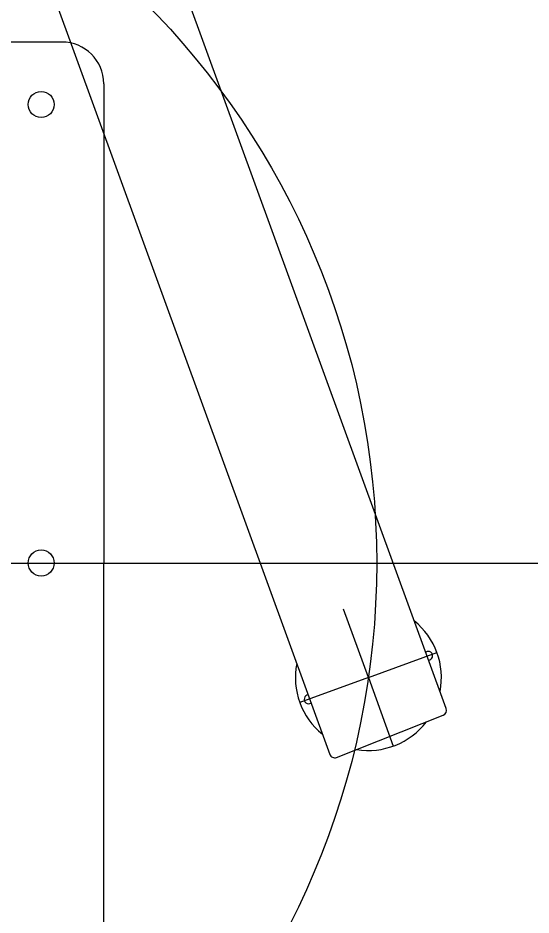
# Model space of a CAD drawing. Header units: inches. Extents: x -233729 to 737493, y -275239 to 196021.
# Drawn here: x 478421 to 478913, y 15718 to 16579 of the extents above; entities that cross this region are included whole.
import ezdxf

# ---------------------------------------------------------------- set-up
doc = ezdxf.new("R2010")
doc.units = ezdxf.units.IN
doc.header["$MEASUREMENT"] = 0
doc.layers.add('P_AX', color=7, linetype='Continuous')

# ---------------------------------------------------------------- blocks, each defined once
blk = doc.blocks.new('A$C48CB4C16')
at = {"color": 1}
blk.add_line((8201.13, 4905.53, 710.66), (0, 4905.53, 710.66), dxfattribs=at)
at = {"layer": 'P_AX', "color": 6, "linetype": 'ByBlock', "lineweight": -2}
for p, q in [((3600.56, 5365.53, 710.66), (3600.56, 4905.53, 710.66)), ((3600.56, 4445.53, 710.66), (3600.56, 4905.53, 710.66)), ((3640.56, 4405.53, 710.66), (4560.56, 4405.53, 710.66))]:
    blk.add_line(p, q, dxfattribs=at)
at = {"layer": 'P_AX', "color": 6}
for p, q in [((3377.23, 5092.1, 710.66), (3274.94, 5051.51, 710.66)), ((3346.75, 5015.46, 710.66), (3322.81, 5081.23, 710.66)), ((3346.75, 5015.46, 710.66), (3412.53, 5039.4, 710.66)), ((3346.75, 5015.46, 710.66), (3280.97, 4991.51, 710.66)), ((3346.75, 5015.46, 710.66), (3370.69, 4949.68, 710.66))]:
    blk.add_line(p, q, dxfattribs=at)
at = {"layer": 'P_AX', "color": 6, "linetype": 'Continuous'}
for p, q in [((4151.95, 2978.6, 710.66), (3383.77, 5089.17, 710.66)), ((3272.09, 5045.16, 710.66), (4039.19, 2937.55, 710.66))]:
    blk.add_line(p, q, dxfattribs=at)
at = {"layer": 'P_AX', "color": 6}
for radius in [4100.56, 761.79]:
    blk.add_circle((4100.56, 4905.53, 710.66), radius, dxfattribs=at)
at = {"layer": 'P_AX', "color": 6, "linetype": 'ByBlock', "lineweight": -2}
for centre in [(3660.56, 4905.53, 710.66), (3660.56, 4905.53, 710.66), (3660.56, 4465.53, 710.66)]:
    blk.add_circle(centre, 12.5, dxfattribs=at)
at = {"layer": 'P_AX', "color": 6}
for centre, start, end in [((3379.07, 5087.46, 710.66), 20, 111.64464), ((3276.79, 5046.87, 710.66), 111.64464, 200)]:
    blk.add_arc(centre, 5, start, end, dxfattribs=at)
at = {"layer": 'P_AX', "color": 6, "linetype": 'Continuous'}
for centre, radius, start, end in [((3346.75, 5015.46, 710.66), 70, 80.64192, 142.64736), ((3346.75, 5015.46, 710.66), 70, 348.99686, 51.00313), ((3404.07, 5036.32, 710.66), 4.25, 275.09107, 121.61964), ((3346.75, 5015.46, 710.66), 70, 168.99769, 231.0023), ((3289.43, 4994.59, 710.66), 4.25, 95.09832, 301.61239)]:
    blk.add_arc(centre, radius, start, end, dxfattribs=at)
at = {"layer": 'P_AX', "color": 6, "linetype": 'ByBlock', "lineweight": -2}
blk.add_arc((3640.56, 4445.53, 710.66), 40, 180, 270, dxfattribs=at)

msp = doc.modelspace()

# ---------------------------------------------------------------- block references
at = {"color": 1, "rotation": 180.0000000029513}
msp.add_blockref('A$C48CB4C16', (482103.53833, 20961.31664, -710.66459), dxfattribs=at)

doc.saveas('drawing.dxf')
